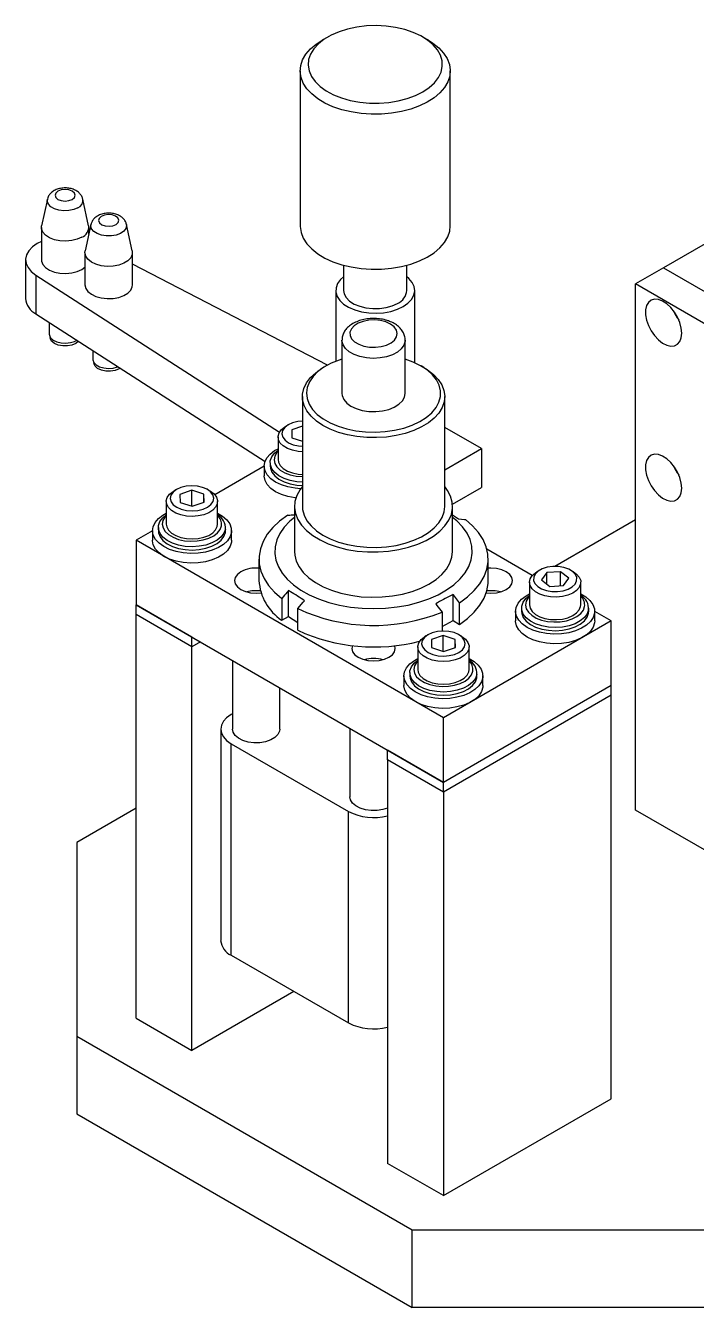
# Model space of a CAD drawing. Extents: x 0 to 2102, y 0 to 1485.
# Drawn here: x 1602 to 1771.8, y 224.6 to 548.8 of the extents above; entities that cross this region are included whole.
import ezdxf

# ---------------------------------------------------------------- set-up
doc = ezdxf.new("R2010")
doc.units = 0
doc.header["$LTSCALE"] = 10
doc.header["$MEASUREMENT"] = 0
doc.layers.add('FI', color=1, linetype='CONTINUOUS')

msp = doc.modelspace()

# ---------------------------------------------------------------- linework, layer by layer
at = {"layer": 'FI'}
for p, q in [((1678.49, 545.91), (1677.07, 545.1)), ((1703.95, 545.1), (1702.53, 545.91)), ((1671.51, 537.34), (1671.51, 498.15)), ((1709.51, 498.15), (1709.51, 537.34)), ((1607.53, 504.88), (1606.07, 498.17)), ((1617.97, 498.17), (1616.51, 504.88)), ((1788.23, 501.82), (1763.48, 487.54)), ((1606.02, 497.73), (1606.02, 489.57)), ((1618.56, 498.51), (1617.1, 491.8)), ((1618.02, 496.04), (1618.02, 497.73)), ((1629.01, 491.8), (1627.55, 498.51)), ((1602.02, 489.57), (1602.02, 479.77)), ((1617.05, 491.37), (1617.05, 483.2)), ((1629.05, 483.2), (1629.05, 491.37)), ((1616.26, 487.12), (1617.05, 487.68)), ((1678.43, 462.93), (1629.05, 488.5)), ((1682.51, 488.2), (1682.51, 481.82)), ((1698.51, 481.82), (1698.51, 488.2)), ((1763.48, 487.54), (1756.41, 483.45)), ((1763.48, 487.54), (1798.84, 467.13)), ((1604.58, 485.71), (1666.28, 446.01)), ((1604.58, 485.71), (1604.58, 475.91)), ((1798.84, 458.96), (1756.41, 483.45)), ((1756.41, 350.36), (1756.41, 483.45)), ((1680.51, 481.82), (1680.51, 463.89)), ((1700.51, 463.54), (1700.51, 481.82)), ((1604.58, 475.91), (1662.62, 438.58)), ((1608.02, 473.7), (1608.02, 470.79)), ((1608.05, 470.5), (1608.23, 469.7)), ((1682.09, 469.26), (1682.09, 455.78)), ((1698.09, 455.78), (1698.09, 469.26)), ((1619.05, 466.6), (1619.05, 464.42)), ((1619.08, 464.13), (1619.26, 463.33)), ((1678.06, 462.72), (1677.36, 462.31)), ((1702.82, 462.31), (1702.11, 462.72)), ((1672.09, 454.97), (1672.09, 427.21)), ((1708.09, 427.21), (1708.09, 454.97)), ((1668.52, 447.82), (1667.81, 447.41)), ((1672.09, 447.5), (1669.36, 446.56)), ((1665.91, 444.76), (1665.91, 439.04)), ((1669.36, 446.56), (1669.4, 444.54)), ((1669.4, 444.54), (1672.09, 443.67)), ((1717.38, 441.81), (1708.09, 447.17)), ((1708.09, 436.44), (1717.38, 441.81)), ((1717.38, 441.81), (1717.38, 432.01)), ((1663.91, 438.22), (1663.91, 437.41)), ((1662.41, 437.35), (1649.91, 430.14)), ((1662.41, 437.41), (1662.41, 434.96)), ((1640.23, 431.49), (1639.53, 431.08)), ((1644.08, 431.27), (1641.07, 430.23)), ((1647.13, 430.28), (1644.08, 431.27)), ((1644.08, 427.25), (1644.08, 431.27)), ((1648.72, 431.08), (1648.01, 431.49)), ((1710.06, 427.78), (1717.38, 432.01)), ((1637.62, 428.43), (1637.62, 422.71)), ((1641.07, 430.23), (1641.11, 428.21)), ((1641.11, 428.21), (1644.17, 427.22)), ((1644.17, 427.22), (1647.18, 428.26)), ((1647.18, 428.26), (1647.13, 430.28)), ((1647.13, 428.24), (1647.13, 430.28)), ((1650.62, 422.71), (1650.62, 428.43)), ((1670.09, 427.21), (1670.09, 415.77)), ((1710.09, 415.77), (1710.09, 427.21)), ((1710.09, 425.05), (1711.62, 424.07)), ((1635.62, 421.9), (1635.62, 421.08)), ((1652.62, 421.08), (1652.62, 421.9)), ((1756.41, 423.84), (1735.93, 412.01)), ((1634.12, 421.02), (1629.98, 418.63)), ((1629.98, 418.63), (1629.98, 402.3)), ((1707.76, 373.73), (1629.98, 418.63)), ((1634.12, 421.08), (1634.12, 418.63)), ((1652.58, 420.6), (1652.62, 421.08)), ((1654.12, 418.63), (1654.12, 421.08)), ((1730.26, 409.73), (1718.77, 416.36)), ((1661.09, 413.89), (1661.09, 408.42)), ((1719.09, 408.42), (1719.09, 413.89)), ((1732.16, 411.08), (1731.45, 410.67)), ((1733.96, 410.46), (1732.57, 408.6)), ((1732.57, 408.6), (1734.66, 406.98)), ((1737.44, 410.69), (1733.96, 410.46)), ((1733.96, 407.52), (1733.96, 410.46)), ((1739.53, 409.07), (1737.44, 410.69)), ((1737.44, 407.17), (1737.44, 410.69)), ((1738.13, 407.21), (1739.53, 409.07)), ((1740.65, 410.67), (1739.94, 411.08)), ((1668.55, 399.34), (1668.55, 405.9)), ((1729.55, 408.02), (1729.55, 402.3)), ((1734.66, 406.98), (1738.13, 407.21)), ((1742.55, 402.3), (1742.55, 408.02)), ((1629.98, 402.3), (1707.76, 357.4)), ((1629.98, 399.85), (1629.98, 402.3)), ((1644.12, 394.13), (1629.98, 402.3)), ((1666.83, 403.89), (1666.83, 398.42)), ((1710.24, 398.34), (1710.24, 404.9)), ((1711.82, 397.34), (1711.82, 402.81)), ((1644.12, 391.69), (1629.98, 399.85)), ((1629.98, 297.78), (1629.98, 399.85)), ((1666.83, 398.42), (1668.55, 399.34)), ((1668.55, 399.34), (1670.89, 397.87)), ((1670.89, 395.88), (1670.89, 401.34)), ((1707.41, 400.46), (1707.41, 395.67)), ((1726.05, 400.67), (1726.05, 398.22)), ((1727.55, 401.49), (1727.55, 400.67)), ((1744.51, 400.19), (1744.55, 400.67)), ((1744.55, 400.67), (1744.55, 401.49)), ((1746.05, 398.22), (1746.05, 400.67)), ((1750.19, 398.22), (1746.05, 400.61)), ((1707.41, 396.84), (1710.24, 398.34)), ((1750.19, 398.22), (1707.76, 373.73)), ((1710.24, 398.34), (1711.82, 397.34)), ((1750.19, 381.89), (1750.19, 398.22)), ((1644.12, 391.69), (1644.12, 394.13)), ((1646.25, 392.91), (1644.12, 391.69)), ((1703.87, 394.75), (1703.17, 394.34)), ((1707.72, 394.53), (1704.71, 393.5)), ((1704.71, 393.5), (1704.75, 391.48)), ((1710.77, 393.54), (1707.72, 394.53)), ((1707.72, 390.51), (1707.72, 394.53)), ((1710.82, 391.52), (1710.77, 393.54)), ((1710.77, 391.5), (1710.77, 393.54)), ((1712.36, 394.34), (1711.65, 394.75)), ((1644.12, 289.62), (1644.12, 391.69)), ((1701.26, 391.69), (1701.26, 385.97)), ((1704.75, 391.48), (1707.8, 390.49)), ((1707.8, 390.49), (1710.82, 391.52)), ((1714.26, 385.97), (1714.26, 391.69)), ((1654.39, 388.21), (1654.39, 370.86)), ((1697.76, 384.34), (1697.76, 381.89)), ((1699.26, 385.16), (1699.26, 384.34)), ((1716.22, 383.86), (1716.26, 384.34)), ((1716.26, 384.34), (1716.26, 385.16)), ((1717.76, 381.89), (1717.76, 384.34)), ((1666.39, 370.86), (1666.39, 381.28)), ((1750.19, 381.89), (1707.76, 357.4)), ((1750.19, 379.44), (1707.76, 354.95)), ((1750.19, 379.44), (1750.19, 381.89)), ((1750.19, 277.37), (1750.19, 379.44)), ((1654.39, 374.75), (1654.02, 374.54)), ((1707.76, 357.4), (1707.76, 373.73)), ((1651.39, 370.86), (1651.39, 317.38)), ((1684.09, 371.07), (1684.09, 353.72)), ((1654.02, 367.19), (1683.72, 350.05)), ((1654.02, 313.71), (1654.02, 367.19)), ((1707.76, 357.4), (1693.62, 365.56)), ((1693.62, 363.11), (1693.62, 365.56)), ((1707.76, 354.95), (1693.62, 363.11)), ((1693.62, 363.11), (1693.62, 261.04)), ((1707.76, 354.95), (1707.76, 357.4)), ((1707.76, 354.95), (1707.76, 252.88)), ((1629.98, 350.85), (1614.99, 342.19)), ((1798.84, 325.87), (1756.41, 350.36)), ((1683.72, 296.56), (1683.72, 350.05)), ((1614.99, 342.19), (1614.99, 293.21)), ((1654.02, 313.71), (1683.72, 296.56)), ((1669.94, 304.52), (1644.12, 289.62)), ((1629.98, 297.78), (1644.12, 289.62)), ((1614.99, 293.21), (1699.84, 244.23)), ((1614.99, 293.21), (1614.99, 273.61)), ((1707.76, 252.88), (1750.19, 277.37)), ((1614.99, 273.61), (1699.84, 224.63)), ((1707.76, 252.88), (1693.62, 261.04)), ((1699.84, 244.23), (1784.7, 244.23)), ((1699.84, 224.63), (1699.84, 244.23)), ((1784.7, 224.63), (1699.84, 224.63))]:
    msp.add_line(p, q, dxfattribs=at)
at = {"layer": 'FI', "flags": 128}
for points in [[(1700.1, 547.08), (1697.96, 547.8), (1695.65, 548.33), (1693.24, 548.66), (1690.77, 548.79), (1688.29, 548.71), (1685.86, 548.42), (1683.53, 547.92), (1681.34, 547.24), (1679.36, 546.38), (1677.61, 545.37), (1676.13, 544.21), (1674.97, 542.95), (1674.13, 541.6), (1673.64, 540.2), (1673.51, 538.76), (1673.75, 537.34), (1674.34, 535.95), (1675.28, 534.62), (1676.54, 533.39), (1678.1, 532.27), (1679.92, 531.3), (1681.97, 530.49), (1684.2, 529.86), (1686.57, 529.43), (1689.02, 529.2), (1691.5, 529.18), (1693.96, 529.37), (1696.34, 529.76), (1698.61, 530.35), (1700.7, 531.12), (1702.57, 532.06), (1704.19, 533.15), (1705.51, 534.36), (1706.52, 535.67), (1707.18, 537.05), (1707.49, 538.47), (1707.43, 539.9), (1707.02, 541.32), (1706.25, 542.68), (1705.15, 543.96), (1703.74, 545.14), (1702.04, 546.19), (1700.1, 547.08)], [(1703.95, 545.1), (1705.07, 544.39), (1706.59, 543.18), (1707.82, 541.86), (1708.73, 540.46), (1709.29, 539), (1709.51, 537.51), (1709.37, 536.01), (1708.88, 534.54), (1708.05, 533.13), (1706.89, 531.79), (1705.43, 530.55), (1703.69, 529.44), (1701.7, 528.48), (1699.51, 527.68), (1697.14, 527.06), (1694.66, 526.64), (1692.09, 526.41), (1689.5, 526.39), (1686.93, 526.57), (1684.42, 526.95), (1682.03, 527.53), (1679.79, 528.29), (1677.75, 529.21), (1675.96, 530.29), (1674.43, 531.5), (1673.2, 532.82), (1672.29, 534.22), (1671.73, 535.68), (1671.51, 537.18), (1671.65, 538.67), (1672.14, 540.14), (1672.97, 541.56), (1674.13, 542.9), (1675.59, 544.14), (1677.07, 545.1)], [(1613.83, 504.85), (1614.39, 505.33), (1614.58, 505.9), (1614.39, 506.46), (1613.83, 506.94), (1613, 507.26), (1612.02, 507.38), (1611.04, 507.26), (1610.21, 506.94), (1609.66, 506.46), (1609.46, 505.9), (1609.66, 505.33), (1610.21, 504.85), (1611.04, 504.53), (1612.02, 504.42), (1613, 504.53), (1613.83, 504.85)], [(1615.22, 502.7), (1614.19, 502.26), (1612.98, 502), (1611.7, 501.94), (1610.44, 502.1), (1609.31, 502.46), (1608.4, 502.98), (1607.78, 503.64), (1607.5, 504.36), (1607.53, 504.88)], [(1624.13, 498.19), (1624.94, 498.53), (1625.46, 499.02), (1625.61, 499.59), (1625.37, 500.15), (1624.78, 500.62), (1623.93, 500.92), (1622.94, 501.01), (1621.97, 500.87), (1621.17, 500.53), (1620.65, 500.04), (1620.5, 499.47), (1620.73, 498.91), (1621.32, 498.44), (1622.18, 498.14), (1623.16, 498.06), (1624.13, 498.19)], [(1616.26, 495.28), (1615.08, 494.75), (1613.7, 494.41), (1612.21, 494.27), (1610.71, 494.35), (1609.3, 494.65), (1608.05, 495.14), (1607.06, 495.79), (1606.38, 496.56), (1606.05, 497.41), (1606.07, 498.17)], [(1624.96, 495.81), (1623.73, 495.6), (1622.44, 495.59), (1621.2, 495.8), (1620.11, 496.19), (1619.26, 496.75), (1618.72, 497.43), (1618.52, 498.16), (1618.56, 498.51)], [(1627.55, 498.51), (1627.58, 498.2), (1627.41, 497.46), (1626.88, 496.78), (1626.04, 496.22), (1624.96, 495.81)], [(1671.51, 498.15), (1671.51, 497.98), (1671.73, 496.49), (1672.29, 495.03), (1673.2, 493.63), (1674.43, 492.31), (1675.96, 491.1), (1677.75, 490.02), (1679.79, 489.09), (1682.03, 488.33), (1684.42, 487.76), (1686.93, 487.38), (1689.5, 487.2), (1692.09, 487.22), (1694.66, 487.45), (1697.14, 487.87), (1699.51, 488.49), (1701.7, 489.29), (1703.69, 490.25), (1705.43, 491.36), (1706.89, 492.59), (1708.05, 493.93), (1708.88, 495.35), (1709.37, 496.82), (1709.51, 498.15)], [(1606.02, 494.19), (1604.95, 493.65), (1603.74, 492.81), (1602.84, 491.85), (1602.26, 490.81), (1602.03, 489.72), (1602.15, 488.63), (1602.64, 487.58), (1603.45, 486.59), (1604.58, 485.71)], [(1606.02, 489.57), (1606.05, 489.24), (1606.38, 488.39), (1607.06, 487.62), (1608.05, 486.97), (1609.3, 486.48), (1610.71, 486.19), (1612.21, 486.11), (1613.7, 486.24), (1615.08, 486.59), (1616.26, 487.12)], [(1625.58, 488.22), (1624.15, 487.96), (1622.65, 487.91), (1621.17, 488.08), (1619.82, 488.45), (1618.66, 489.01), (1617.78, 489.71), (1617.23, 490.52), (1617.05, 491.38), (1617.1, 491.8)], [(1629.01, 491.8), (1629.01, 491.78), (1629, 490.92), (1628.62, 490.08), (1627.89, 489.32), (1626.86, 488.69), (1625.58, 488.22)], [(1617.05, 483.2), (1617.23, 482.35), (1617.78, 481.54), (1618.66, 480.84), (1619.82, 480.28), (1621.17, 479.91), (1622.65, 479.74), (1624.15, 479.79), (1625.58, 480.06)], [(1625.58, 480.06), (1626.86, 480.52), (1627.89, 481.15), (1628.62, 481.91), (1629, 482.75), (1629.05, 483.2)], [(1682.51, 485.28), (1681.73, 484.58), (1680.99, 483.58), (1680.58, 482.5), (1680.54, 481.41), (1680.85, 480.32), (1681.52, 479.3), (1682.51, 478.36), (1683.78, 477.55), (1685.31, 476.89), (1687.02, 476.41), (1688.85, 476.13), (1690.75, 476.05), (1692.64, 476.18), (1694.45, 476.51), (1696.12, 477.04), (1697.58, 477.74)], [(1697.58, 477.74), (1698.79, 478.58), (1699.7, 479.55), (1700.28, 480.59), (1700.51, 481.68), (1700.37, 482.78), (1699.88, 483.84), (1699.05, 484.82), (1698.51, 485.28)], [(1682.51, 481.82), (1682.65, 480.95), (1683.16, 479.99), (1684.01, 479.12), (1685.17, 478.38), (1686.57, 477.8), (1688.16, 477.4), (1689.86, 477.22), (1691.59, 477.24), (1693.27, 477.48), (1694.82, 477.93), (1696.17, 478.55)], [(1768.08, 471), (1767.96, 472.3), (1767.59, 473.67), (1767, 475.04), (1766.23, 476.33), (1765.3, 477.48), (1764.28, 478.42), (1763.22, 479.11), (1762.17, 479.5), (1761.19, 479.58), (1760.33, 479.34), (1759.64, 478.79), (1759.16, 477.97), (1758.92, 476.91), (1758.92, 475.68), (1759.16, 474.33), (1759.64, 472.96), (1760.33, 471.62), (1761.19, 470.39), (1762.17, 469.33), (1763.22, 468.51), (1764.28, 467.97), (1765.3, 467.73), (1766.23, 467.82), (1767, 468.21), (1767.59, 468.9), (1767.96, 469.85), (1768.08, 471)], [(1693.23, 473.84), (1691.86, 474.2), (1690.38, 474.35), (1688.88, 474.28), (1687.46, 474), (1686.2, 473.53), (1685.19, 472.89), (1684.48, 472.12), (1684.12, 471.28), (1684.14, 470.41), (1684.54, 469.57), (1685.28, 468.82), (1686.32, 468.19), (1687.6, 467.74), (1689.04, 467.48), (1690.54, 467.44), (1692.02, 467.61), (1693.37, 467.99), (1694.51, 468.55), (1695.38, 469.26), (1695.92, 470.07), (1696.09, 470.94), (1695.88, 471.8), (1695.31, 472.6), (1694.41, 473.29), (1693.23, 473.84)], [(1608.02, 470.79), (1608.05, 470.53), (1608.36, 469.86), (1608.99, 469.28), (1609.89, 468.83), (1610.99, 468.56), (1612.17, 468.48), (1613.34, 468.61), (1614.4, 468.93), (1614.97, 469.23)], [(1615.41, 468.95), (1614.73, 468.41), (1613.76, 468), (1612.62, 467.79), (1611.42, 467.79), (1610.29, 468), (1609.32, 468.41), (1608.61, 468.97), (1608.25, 469.63), (1608.23, 469.7)], [(1698.09, 469.2), (1698.07, 468.96), (1697.77, 467.97), (1697.11, 467.05), (1696.13, 466.23), (1694.86, 465.55), (1693.37, 465.05), (1691.72, 464.74), (1690, 464.64), (1688.28, 464.76), (1686.65, 465.09), (1685.18, 465.61), (1683.93, 466.3), (1682.98, 467.14), (1682.36, 468.07), (1682.09, 469.06), (1682.09, 469.28)], [(1619.05, 464.42), (1619.06, 464.28), (1619.31, 463.6), (1619.89, 463), (1620.76, 462.53), (1621.82, 462.22), (1623, 462.11), (1624.18, 462.2), (1625.26, 462.49), (1625.37, 462.54)], [(1682.09, 464.44), (1681.37, 464.21), (1679.34, 463.39), (1677.53, 462.4), (1676, 461.28), (1674.76, 460.03), (1673.85, 458.7), (1673.29, 457.31), (1673.09, 455.88), (1673.24, 454.45), (1673.76, 453.05), (1674.63, 451.7), (1675.82, 450.45), (1677.32, 449.31), (1679.09, 448.3), (1681.09, 447.46), (1683.29, 446.79), (1685.63, 446.31), (1688.07, 446.04), (1690.55, 445.97), (1693.01, 446.12), (1695.42, 446.47), (1697.71, 447.01), (1699.85, 447.75), (1701.77, 448.65), (1703.44, 449.71), (1704.83, 450.9), (1705.91, 452.19), (1706.64, 453.56), (1707.03, 454.97), (1707.05, 456.41), (1706.71, 457.83), (1706.02, 459.2), (1704.99, 460.51), (1703.64, 461.71), (1702, 462.78), (1700.11, 463.71), (1698.09, 464.44)], [(1625.95, 462.16), (1625.66, 461.99), (1624.67, 461.6), (1623.52, 461.41), (1622.32, 461.44), (1621.2, 461.67), (1620.25, 462.1), (1619.59, 462.67), (1619.26, 463.33)], [(1702.82, 462.31), (1703.78, 461.71), (1705.27, 460.55), (1706.47, 459.27), (1707.35, 457.91), (1707.89, 456.5), (1708.09, 455.05), (1707.93, 453.61), (1707.43, 452.19), (1706.59, 450.82), (1705.43, 449.53), (1703.97, 448.35), (1702.24, 447.3), (1700.28, 446.4), (1698.11, 445.67), (1695.79, 445.11), (1693.36, 444.75), (1690.86, 444.59), (1688.35, 444.62), (1685.88, 444.86), (1683.48, 445.3), (1681.22, 445.93), (1679.12, 446.73), (1677.24, 447.69), (1675.61, 448.79), (1674.26, 450.01), (1673.22, 451.33), (1672.51, 452.72), (1672.14, 454.16), (1672.12, 455.61), (1672.45, 457.04), (1673.12, 458.44), (1674.12, 459.77), (1675.44, 461.01), (1677.03, 462.12), (1677.36, 462.31)], [(1682.09, 455.78), (1682.15, 455.22), (1682.54, 454.25), (1683.29, 453.35), (1684.35, 452.56), (1685.68, 451.93), (1687.22, 451.47), (1688.9, 451.22), (1690.62, 451.18), (1692.33, 451.35), (1693.93, 451.73), (1695.34, 452.3), (1696.52, 453.04), (1697.39, 453.9), (1697.92, 454.85), (1698.09, 455.78)], [(1672.09, 441.01), (1670.98, 441.1), (1669.56, 441.38), (1668.29, 441.85), (1667.24, 442.48), (1666.47, 443.23), (1666.02, 444.06), (1665.92, 444.93), (1666.16, 445.79), (1666.74, 446.59), (1667.63, 447.3), (1667.81, 447.41)], [(1672.09, 448.74), (1670.92, 448.63), (1669.6, 448.3), (1668.47, 447.79), (1667.61, 447.13), (1667.08, 446.36), (1666.91, 445.54), (1667.11, 444.72), (1667.68, 443.95), (1668.57, 443.3), (1669.71, 442.8), (1671.05, 442.5), (1672.09, 442.4)], [(1668.41, 432.12), (1666.75, 432.65), (1665.29, 433.35), (1664.09, 434.2), (1663.19, 435.17), (1662.62, 436.22), (1662.41, 437.31), (1662.56, 438.4), (1663.06, 439.46), (1663.9, 440.44), (1665.05, 441.32), (1665.91, 441.79)], [(1672.09, 433.32), (1670.7, 433.42), (1669.01, 433.73), (1667.46, 434.23), (1666.13, 434.91), (1665.08, 435.74), (1664.34, 436.67), (1663.96, 437.68), (1663.95, 438.7), (1664.31, 439.71), (1665.02, 440.65), (1665.91, 441.39)], [(1665.91, 441.2), (1665.57, 440.82), (1665.07, 439.93), (1664.91, 438.99), (1665.1, 438.06), (1665.64, 437.18), (1666.49, 436.38), (1667.61, 435.71), (1668.97, 435.19), (1670.48, 434.86), (1672.08, 434.72), (1672.09, 434.72)], [(1665.91, 439.04), (1666.02, 438.35), (1666.47, 437.51), (1667.24, 436.76), (1668.29, 436.14), (1669.56, 435.67), (1670.98, 435.38), (1672.09, 435.29)], [(1768.08, 431.81), (1767.96, 433.11), (1767.59, 434.47), (1767, 435.84), (1766.23, 437.14), (1765.3, 438.29), (1764.28, 439.23), (1763.22, 439.92), (1762.17, 440.31), (1761.19, 440.39), (1760.33, 440.14), (1759.64, 439.6), (1759.16, 438.77), (1758.92, 437.71), (1758.92, 436.48), (1759.16, 435.14), (1759.64, 433.76), (1760.33, 432.42), (1761.19, 431.19), (1762.17, 430.14), (1763.22, 429.32), (1764.28, 428.78), (1765.3, 428.54), (1766.23, 428.62), (1767, 429.02), (1767.59, 429.71), (1767.96, 430.66), (1768.08, 431.81)], [(1668.41, 429.67), (1666.75, 430.2), (1665.29, 430.9), (1664.09, 431.75), (1663.19, 432.72), (1662.62, 433.77), (1662.41, 434.86), (1662.41, 434.96)], [(1663.91, 437.41), (1663.96, 436.86), (1664.34, 435.86), (1665.08, 434.92), (1666.13, 434.1), (1667.46, 433.42), (1669.01, 432.91), (1670.7, 432.6), (1672.05, 432.51)], [(1644.19, 426.07), (1645.61, 426.19), (1646.93, 426.51), (1648.06, 427.03), (1648.92, 427.69), (1649.45, 428.46), (1649.62, 429.28), (1649.42, 430.1), (1648.85, 430.86), (1647.97, 431.52), (1646.82, 432.01), (1645.49, 432.32), (1644.06, 432.42), (1642.64, 432.3), (1641.32, 431.98), (1640.19, 431.46), (1639.33, 430.8), (1638.8, 430.03), (1638.62, 429.21), (1638.83, 428.39), (1639.39, 427.63), (1640.28, 426.97), (1641.43, 426.48), (1642.76, 426.17), (1644.19, 426.07)], [(1671.63, 431.65), (1670.22, 431.77), (1668.41, 432.12)], [(1672.09, 432.24), (1671.49, 431.45), (1670.67, 429.98), (1670.2, 428.46), (1670.09, 426.92), (1670.34, 425.38), (1670.93, 423.88), (1671.87, 422.44), (1673.13, 421.08), (1674.7, 419.83), (1676.54, 418.71), (1678.62, 417.74), (1680.91, 416.95), (1683.36, 416.33), (1685.93, 415.91), (1688.58, 415.69), (1691.25, 415.68), (1693.9, 415.87), (1696.48, 416.27), (1698.95, 416.86), (1701.26, 417.63), (1703.37, 418.57), (1705.25, 419.67), (1706.85, 420.91), (1708.15, 422.25), (1709.14, 423.69), (1709.78, 425.19), (1710.07, 426.72), (1710, 428.26), (1709.58, 429.78), (1708.81, 431.26), (1708.09, 432.24)], [(1644.2, 424.68), (1642.7, 424.77), (1641.28, 425.06), (1640, 425.53), (1638.96, 426.15), (1638.19, 426.9), (1637.74, 427.73), (1637.63, 428.6), (1637.88, 429.46), (1638.46, 430.27), (1639.34, 430.97), (1639.53, 431.08)], [(1648.72, 431.08), (1648.8, 431.04), (1649.71, 430.34), (1650.33, 429.55), (1650.61, 428.69), (1650.54, 427.82), (1650.12, 426.98), (1649.38, 426.22), (1648.36, 425.58), (1647.11, 425.1), (1645.7, 424.79), (1644.2, 424.68)], [(1670.42, 429.3), (1670.22, 429.33), (1668.41, 429.67)], [(1640.13, 415.79), (1638.46, 416.32), (1637.01, 417.02), (1635.81, 417.88), (1634.91, 418.84), (1634.34, 419.89), (1634.13, 420.98), (1634.27, 422.07), (1634.78, 423.13), (1635.62, 424.12), (1636.77, 424.99), (1637.62, 425.47)], [(1652.58, 421.42), (1652.23, 420.41), (1651.52, 419.47), (1650.48, 418.64), (1649.17, 417.95), (1647.64, 417.43), (1645.95, 417.1), (1644.18, 416.99), (1642.42, 417.09), (1640.72, 417.4), (1639.18, 417.91), (1637.85, 418.59), (1636.79, 419.41), (1636.06, 420.35), (1635.68, 421.35), (1635.66, 422.37), (1636.02, 423.38), (1636.73, 424.32), (1637.62, 425.06)], [(1637.62, 424.87), (1637.28, 424.49), (1636.78, 423.6), (1636.62, 422.67), (1636.82, 421.74), (1637.35, 420.85), (1638.2, 420.06), (1639.33, 419.38), (1640.68, 418.87), (1642.2, 418.53), (1643.8, 418.39), (1645.42, 418.45), (1646.97, 418.71), (1648.4, 419.16), (1649.62, 419.77), (1650.59, 420.52), (1651.26, 421.37), (1651.59, 422.29), (1651.59, 422.29)], [(1650.62, 425.47), (1651.88, 424.73), (1652.93, 423.81), (1653.67, 422.8), (1654.06, 421.73), (1654.09, 420.63), (1653.77, 419.55), (1653.09, 418.52), (1652.09, 417.59), (1650.8, 416.78), (1649.27, 416.13), (1647.56, 415.66), (1645.72, 415.38), (1643.82, 415.31), (1641.93, 415.45), (1640.13, 415.79)], [(1668.35, 424.97), (1666.31, 423.47), (1664.58, 421.86), (1663.18, 420.14), (1662.13, 418.33), (1661.43, 416.48), (1661.11, 414.58), (1661.16, 412.68), (1661.58, 410.8), (1662.38, 408.95), (1663.52, 407.17), (1665.01, 405.47), (1666.83, 403.89)], [(1672.09, 427.21), (1672.14, 426.39), (1672.51, 424.96), (1673.22, 423.57), (1674.26, 422.25), (1675.61, 421.03), (1677.24, 419.92), (1679.12, 418.96), (1681.22, 418.16), (1683.48, 417.54), (1685.88, 417.1), (1688.35, 416.86), (1690.86, 416.82), (1693.36, 416.99), (1695.79, 417.35), (1698.11, 417.9), (1700.28, 418.64), (1702.24, 419.54), (1703.97, 420.59), (1705.43, 421.77), (1706.59, 423.06), (1707.43, 424.42), (1707.93, 425.84), (1708.09, 427.21)], [(1637.62, 422.71), (1637.74, 422.02), (1638.19, 421.19), (1638.96, 420.44), (1640, 419.81), (1641.28, 419.34), (1642.7, 419.05), (1644.2, 418.96)], [(1644.2, 418.96), (1645.7, 419.07), (1647.11, 419.38), (1648.36, 419.87), (1649.38, 420.51), (1650.12, 421.27), (1650.54, 422.1), (1650.62, 422.71)], [(1670.09, 424.43), (1668.91, 423.44), (1667.49, 421.94), (1666.38, 420.36), (1665.61, 418.71), (1665.18, 417.01), (1665.1, 415.3), (1665.37, 413.6), (1665.99, 411.93), (1666.95, 410.31), (1668.23, 408.77), (1669.82, 407.33), (1671.69, 406)], [(1671.69, 406), (1673.82, 404.81), (1676.18, 403.78), (1678.73, 402.91), (1681.45, 402.23), (1684.28, 401.74), (1687.2, 401.44), (1690.16, 401.34), (1693.11, 401.45), (1696.03, 401.76), (1698.86, 402.26), (1701.57, 402.95), (1704.11, 403.83), (1706.46, 404.87), (1708.58, 406.06), (1710.44, 407.39), (1712.01, 408.84), (1713.28, 410.39), (1714.22, 412.01), (1714.82, 413.68), (1715.08, 415.39), (1714.98, 417.1), (1714.54, 418.79), (1713.75, 420.44), (1712.62, 422.02), (1711.19, 423.51), (1710.09, 424.43)], [(1711.62, 424.07), (1713.09, 423.92), (1713.34, 423.89)], [(1711.82, 402.81), (1713.86, 404.3), (1715.59, 405.92), (1716.99, 407.64), (1718.04, 409.44), (1718.74, 411.3), (1719.06, 413.19), (1719.01, 415.09), (1718.59, 416.98), (1717.8, 418.82), (1716.65, 420.61), (1715.16, 422.3), (1713.34, 423.89)], [(1640.13, 413.34), (1638.46, 413.87), (1637.01, 414.57), (1635.81, 415.43), (1634.91, 416.39), (1634.34, 417.44), (1634.13, 418.53), (1634.12, 418.63)], [(1635.62, 421.08), (1635.68, 420.53), (1636.06, 419.53), (1636.79, 418.6), (1637.85, 417.77), (1639.18, 417.09), (1640.72, 416.58), (1642.42, 416.27), (1644.18, 416.17), (1645.95, 416.29), (1647.64, 416.61), (1649.17, 417.13), (1650.48, 417.82), (1651.52, 418.66), (1652.23, 419.6), (1652.58, 420.6)], [(1654.12, 418.63), (1654.09, 418.18), (1653.77, 417.1), (1653.09, 416.07), (1652.09, 415.14), (1650.8, 414.33), (1649.27, 413.68), (1647.56, 413.21), (1645.72, 412.93), (1643.82, 412.86), (1641.93, 413), (1640.13, 413.34)], [(1670.09, 415.77), (1670.14, 414.9), (1670.52, 413.38), (1671.25, 411.89), (1672.31, 410.48), (1673.69, 409.16), (1675.37, 407.96)], [(1675.37, 407.96), (1677.3, 406.89), (1679.47, 405.99), (1681.82, 405.26), (1684.32, 404.72), (1686.93, 404.37), (1689.59, 404.23), (1692.26, 404.3), (1694.89, 404.57), (1697.43, 405.04), (1699.85, 405.7), (1702.09, 406.54), (1704.11, 407.54), (1705.89, 408.7), (1707.38, 409.98), (1708.57, 411.36), (1709.42, 412.82), (1709.93, 414.33), (1710.09, 415.77)], [(1732.77, 411.38), (1731.74, 410.81), (1731, 410.1), (1730.61, 409.3), (1730.58, 408.47), (1730.93, 407.67), (1731.63, 406.94), (1732.63, 406.35), (1733.86, 405.92), (1735.24, 405.69), (1736.68, 405.68), (1738.07, 405.88), (1739.33, 406.28), (1740.36, 406.86), (1741.09, 407.57), (1741.49, 408.37), (1741.51, 409.2), (1741.16, 410), (1740.47, 410.73), (1739.47, 411.32), (1738.23, 411.75), (1736.85, 411.98), (1735.42, 411.99), (1734.03, 411.79), (1732.77, 411.38)], [(1656.5, 410.67), (1655.62, 410.01), (1655.08, 409.25), (1654.89, 408.42), (1655.08, 407.6), (1655.62, 406.84), (1656.5, 406.18), (1657.64, 405.68), (1658.96, 405.36), (1660.39, 405.25), (1661.59, 405.33)], [(1718.59, 405.33), (1719.78, 405.25), (1721.21, 405.36), (1722.53, 405.68), (1723.67, 406.18), (1724.55, 406.84), (1725.1, 407.6), (1725.28, 408.42), (1725.1, 409.25), (1724.55, 410.01), (1723.67, 410.67), (1722.53, 411.17), (1721.21, 411.49), (1719.78, 411.6), (1719.09, 411.57)], [(1740.65, 410.67), (1741.48, 410.07), (1742.16, 409.3), (1742.51, 408.45), (1742.5, 407.58), (1742.15, 406.73), (1741.47, 405.95), (1740.5, 405.28), (1739.29, 404.77), (1737.9, 404.42), (1736.42, 404.27), (1734.91, 404.32), (1733.46, 404.58), (1732.16, 405.01), (1731.06, 405.61), (1730.23, 406.34), (1729.72, 407.16), (1729.55, 408.02), (1729.73, 408.89), (1730.24, 409.71), (1731.08, 410.43), (1731.45, 410.67)], [(1711.82, 397.34), (1713.86, 398.84), (1715.59, 400.46), (1716.99, 402.18), (1718.04, 403.98), (1718.74, 405.84), (1719.06, 407.73), (1719.09, 408.42)], [(1670.89, 401.34), (1672.3, 402.99), (1672.62, 403.35)], [(1711.82, 402.81), (1710.53, 404.52), (1710.24, 404.9)], [(1732.05, 395.38), (1730.39, 395.91), (1728.93, 396.61), (1727.73, 397.47), (1726.83, 398.43), (1726.26, 399.48), (1726.05, 400.57), (1726.2, 401.66), (1726.7, 402.72), (1727.54, 403.71), (1728.69, 404.58), (1729.55, 405.06)], [(1744.51, 401.01), (1744.15, 400), (1743.44, 399.06), (1742.41, 398.23), (1741.09, 397.54), (1739.56, 397.02), (1737.87, 396.69), (1736.11, 396.58), (1734.34, 396.68), (1732.65, 396.99), (1731.1, 397.5), (1729.77, 398.18), (1728.72, 399), (1727.98, 399.94), (1727.6, 400.94), (1727.59, 401.96), (1727.95, 402.97), (1728.66, 403.91), (1729.55, 404.65)], [(1729.55, 404.46), (1729.21, 404.08), (1728.71, 403.19), (1728.55, 402.26), (1728.74, 401.33), (1729.28, 400.44), (1730.13, 399.65), (1731.25, 398.97), (1732.61, 398.46), (1734.12, 398.12), (1735.72, 397.98), (1737.34, 398.04), (1738.9, 398.3), (1740.32, 398.75), (1741.55, 399.36), (1742.52, 400.11), (1743.18, 400.96), (1743.51, 401.88), (1743.51, 401.88)], [(1729.55, 402.3), (1729.72, 401.44), (1730.23, 400.62), (1731.06, 399.9), (1732.16, 399.3), (1733.46, 398.86), (1734.91, 398.61), (1736.42, 398.56), (1737.9, 398.71), (1739.29, 399.05), (1740.5, 399.57), (1741.47, 400.24), (1742.15, 401.01), (1742.5, 401.86), (1742.55, 402.3)], [(1742.55, 405.06), (1743.8, 404.32), (1744.86, 403.4), (1745.59, 402.39), (1745.99, 401.32), (1746.02, 400.22), (1745.69, 399.14), (1745.01, 398.11), (1744.01, 397.18), (1742.73, 396.37), (1741.2, 395.72), (1739.48, 395.25), (1737.64, 394.97), (1735.74, 394.9), (1733.86, 395.04), (1732.05, 395.38)], [(1727.55, 400.67), (1727.6, 400.12), (1727.98, 399.12), (1728.72, 398.19), (1729.77, 397.36), (1731.1, 396.68), (1732.65, 396.17), (1734.34, 395.86), (1736.11, 395.76), (1737.87, 395.88), (1739.56, 396.2), (1741.09, 396.72), (1742.41, 397.41), (1743.44, 398.25), (1744.15, 399.19), (1744.51, 400.19)], [(1707.83, 389.33), (1709.25, 389.45), (1710.57, 389.78), (1711.7, 390.29), (1712.56, 390.95), (1713.09, 391.72), (1713.26, 392.54), (1713.06, 393.36), (1712.49, 394.13), (1711.61, 394.78), (1710.46, 395.27), (1709.13, 395.58), (1707.7, 395.68), (1706.28, 395.56), (1704.96, 395.24), (1703.83, 394.73), (1702.97, 394.06), (1702.43, 393.29), (1702.26, 392.47), (1702.47, 391.65), (1703.03, 390.89), (1703.92, 390.24), (1705.07, 389.74), (1706.4, 389.43), (1707.83, 389.33)], [(1732.05, 392.93), (1730.39, 393.46), (1728.93, 394.16), (1727.73, 395.02), (1726.83, 395.98), (1726.26, 397.03), (1726.05, 398.12), (1726.05, 398.22)], [(1746.05, 398.22), (1746.02, 397.77), (1745.69, 396.69), (1745.01, 395.66), (1744.01, 394.73), (1742.73, 393.92), (1741.2, 393.27), (1739.48, 392.8), (1737.64, 392.52), (1735.74, 392.45), (1733.86, 392.59), (1732.05, 392.93)], [(1707.84, 387.94), (1706.34, 388.03), (1704.91, 388.32), (1703.64, 388.79), (1702.6, 389.41), (1701.83, 390.16), (1701.38, 391), (1701.27, 391.86), (1701.52, 392.72), (1702.1, 393.53), (1702.98, 394.23), (1703.17, 394.34)], [(1712.36, 394.34), (1712.44, 394.3), (1713.35, 393.6), (1713.97, 392.81), (1714.25, 391.95), (1714.18, 391.08), (1713.76, 390.24), (1713.02, 389.48), (1712, 388.84), (1710.75, 388.36), (1709.34, 388.05), (1707.84, 387.94)], [(1684.72, 391.97), (1684.59, 391.28), (1684.77, 390.46), (1685.32, 389.69), (1686.2, 389.04), (1687.34, 388.53), (1688.66, 388.21), (1690.09, 388.11), (1691.51, 388.21), (1692.84, 388.53), (1693.98, 389.04), (1694.85, 389.69), (1695.4, 390.46), (1695.59, 391.28), (1695.45, 391.97)], [(1703.77, 379.05), (1702.1, 379.58), (1700.65, 380.29), (1699.45, 381.14), (1698.55, 382.1), (1697.98, 383.15), (1697.77, 384.24), (1697.91, 385.34), (1698.42, 386.39), (1699.26, 387.38), (1700.41, 388.25), (1701.26, 388.73)], [(1716.22, 384.68), (1715.87, 383.67), (1715.16, 382.73), (1714.12, 381.9), (1712.81, 381.21), (1711.28, 380.69), (1709.59, 380.37), (1707.82, 380.25), (1706.06, 380.35), (1704.36, 380.66), (1702.82, 381.17), (1701.49, 381.85), (1700.43, 382.67), (1699.7, 383.61), (1699.32, 384.61), (1699.3, 385.64), (1699.66, 386.64), (1700.37, 387.58), (1701.26, 388.32)], [(1701.26, 388.13), (1700.92, 387.75), (1700.42, 386.86), (1700.26, 385.93), (1700.46, 385), (1700.99, 384.11), (1701.84, 383.32), (1702.97, 382.64), (1704.32, 382.13), (1705.84, 381.79), (1707.44, 381.65), (1709.06, 381.71), (1710.61, 381.97), (1712.04, 382.42), (1713.26, 383.03), (1714.23, 383.78), (1714.9, 384.64), (1715.23, 385.55), (1715.23, 385.55)], [(1701.26, 385.97), (1701.38, 385.28), (1701.83, 384.45), (1702.6, 383.7), (1703.64, 383.07), (1704.91, 382.6), (1706.34, 382.31), (1707.84, 382.22)], [(1714.26, 388.73), (1715.52, 387.99), (1716.57, 387.07), (1717.31, 386.06), (1717.7, 384.99), (1717.73, 383.89), (1717.41, 382.81), (1716.73, 381.78), (1715.73, 380.85), (1714.44, 380.04), (1712.91, 379.39), (1711.2, 378.92), (1709.36, 378.64), (1707.46, 378.57), (1705.57, 378.71), (1703.77, 379.05)], [(1707.84, 382.22), (1709.34, 382.33), (1710.75, 382.64), (1712, 383.13), (1713.02, 383.77), (1713.76, 384.53), (1714.18, 385.37), (1714.26, 385.97)], [(1699.26, 384.34), (1699.32, 383.79), (1699.7, 382.79), (1700.43, 381.86), (1701.49, 381.03), (1702.82, 380.35), (1704.36, 379.84), (1706.06, 379.53), (1707.82, 379.43), (1709.59, 379.55), (1711.28, 379.87), (1712.81, 380.39), (1714.12, 381.08), (1715.16, 381.92), (1715.87, 382.86), (1716.22, 383.86)], [(1703.77, 376.6), (1702.1, 377.13), (1700.65, 377.84), (1699.45, 378.69), (1698.55, 379.65), (1697.98, 380.7), (1697.77, 381.79), (1697.76, 381.89)], [(1717.76, 381.89), (1717.73, 381.44), (1717.41, 380.36), (1716.73, 379.33), (1715.73, 378.4), (1714.44, 377.59), (1712.91, 376.94), (1711.2, 376.47), (1709.36, 376.19), (1707.46, 376.12), (1705.57, 376.26), (1703.77, 376.6)], [(1654.02, 374.54), (1652.9, 373.75), (1652.07, 372.85), (1651.56, 371.88), (1651.39, 370.86), (1651.56, 369.85), (1652.07, 368.88), (1652.9, 367.98), (1654.02, 367.19)], [(1661.32, 367.44), (1659.81, 367.42), (1658.34, 367.61), (1657.01, 368), (1655.88, 368.58), (1655.04, 369.3), (1654.53, 370.11), (1654.39, 370.86)], [(1666.39, 370.86), (1666.31, 370.32), (1665.89, 369.48), (1665.12, 368.74), (1664.06, 368.12), (1662.76, 367.68), (1661.32, 367.44)], [(1691.01, 350.3), (1689.51, 350.27), (1688.04, 350.46), (1686.7, 350.86), (1685.58, 351.43), (1684.74, 352.15), (1684.23, 352.97), (1684.09, 353.72)], [(1693.62, 350.92), (1692.46, 350.54), (1691.01, 350.3)]]:
    msp.add_lwpolyline(points, dxfattribs=at)
at = {"layer": 'FI'}
for centre, radius, start, end in [((1614.49, 504.61), 2.04, 290.9927, 7.6095), ((1615.24, 497.84), 2.76, 291.887, 6.7151), ((1606.8, 480.16), 4.79, 184.6877, 242.4198), ((1694.57, 482.17), 3.96, 293.8102, 354.8697), ((1776.26, 481.03), 11.16, 203.176, 216.8187), ((1776.24, 441.83), 11.14, 203.1638, 216.8309), ((1648.78, 421.72), 3.81, 355.4574, 61.1328), ((1648.65, 422.66), 2.96, 352.7521, 48.2086), ((1660.34, 403.29), 8.32, 84.8324, 117.4689), ((1660.39, 396.7), 9.18, 83.4468, 105.1414), ((1674.03, 409.21), 12.97, 183.4692, 236.2631), ((1719.78, 396.7), 9.18, 74.8587, 96.553), ((1740.71, 401.31), 3.81, 355.4571, 61.1328), ((1740.57, 402.25), 2.96, 352.7518, 48.2083), ((1690.16, 442.91), 45.82, 245.1357, 292.1138), ((1690.24, 437.97), 46.33, 245.3216, 284.3716), ((1690.09, 379.6), 9.14, 74.8015, 105.1984), ((1712.42, 384.98), 3.81, 355.4574, 61.1328), ((1712.29, 385.93), 2.96, 352.7521, 48.2085), ((1690.15, 362.7), 14.19, 243.0938, 284.1786), ((1655.89, 317.83), 4.53, 185.695, 245.6253), ((1690.15, 309.22), 14.19, 243.0938, 284.1786)]:
    msp.add_arc(centre, radius, start, end, dxfattribs=at)
for points, knots in [([(1616.47, 504.89), (1616.46, 505.01), (1616.4, 505.42), (1616.01, 506.05), (1615.38, 506.71), (1614.55, 507.23), (1613.53, 507.6), (1612.36, 507.77), (1611.14, 507.72), (1609.99, 507.45), (1609, 506.97), (1608.24, 506.32), (1607.73, 505.61), (1607.61, 505.1), (1607.56, 504.88)], [0, 0, 0, 0, 0.031567, 0.111904, 0.192747, 0.279045, 0.372984, 0.471327, 0.570776, 0.672806, 0.768851, 0.85824, 0.941756, 1, 1, 1, 1]), ([(1627.52, 498.5), (1627.52, 498.56), (1627.49, 498.91), (1627.16, 499.5), (1626.59, 500.2), (1625.79, 500.75), (1624.82, 501.16), (1623.68, 501.38), (1622.46, 501.39), (1621.25, 501.16), (1620.2, 500.7), (1619.38, 500.06), (1618.81, 499.34), (1618.66, 498.79), (1618.59, 498.54)], [0, 0, 0, 0, 0.014519, 0.095571, 0.175746, 0.260364, 0.352523, 0.450417, 0.549506, 0.650756, 0.756383, 0.846884, 0.931002, 1, 1, 1, 1]), ([(1693.9, 474.09), (1693.64, 474.18), (1692.91, 474.42), (1691.6, 474.66), (1690, 474.76), (1688.41, 474.64), (1686.87, 474.32), (1685.44, 473.8), (1684.22, 473.09), (1683.25, 472.23), (1682.58, 471.29), (1682.16, 470.29), (1682.13, 469.61), (1682.11, 469.29)], [0, 0, 0, 0, 0.054792, 0.155136, 0.255026, 0.355007, 0.45566, 0.557694, 0.661811, 0.755092, 0.843121, 0.927035, 1, 1, 1, 1]), ([(1698.05, 469.18), (1698.06, 469.29), (1698.12, 469.77), (1697.89, 470.62), (1697.4, 471.63), (1696.63, 472.52), (1695.64, 473.3), (1694.68, 473.8), (1694.07, 474.03), (1693.9, 474.09)], [0, 0, 0, 0, 0.050005, 0.219352, 0.386119, 0.557615, 0.739074, 0.930592, 1, 1, 1, 1]), ([(1668.35, 424.97), (1668.43, 424.97), (1668.95, 425.01), (1669.48, 425.04), (1669.94, 425.07)], [0, 0, 0, 0, 0.147191, 1, 1, 1, 1]), ([(1668.55, 405.9), (1668.45, 405.78), (1667.87, 405.11), (1667.3, 404.44), (1666.83, 403.89)], [0, 0, 0, 0, 0.182336, 1, 1, 1, 1]), ([(1672.62, 403.35), (1671.43, 404.15), (1670.07, 405.06), (1668.72, 405.81), (1668.55, 405.9)], [0, 0, 0, 0, 0.876725, 1, 1, 1, 1]), ([(1710.24, 404.9), (1710.06, 404.82), (1708.59, 404.14), (1707.11, 403.29), (1705.82, 402.56)], [0, 0, 0, 0, 0.123275, 1, 1, 1, 1]), ([(1705.82, 402.56), (1705.92, 402.43), (1706.45, 401.73), (1706.98, 401.03), (1707.41, 400.46)], [0, 0, 0, 0, 0.182335, 1, 1, 1, 1])]:
    msp.add_open_spline(points, degree=3, knots=knots, dxfattribs=at)

doc.saveas('drawing.dxf')
